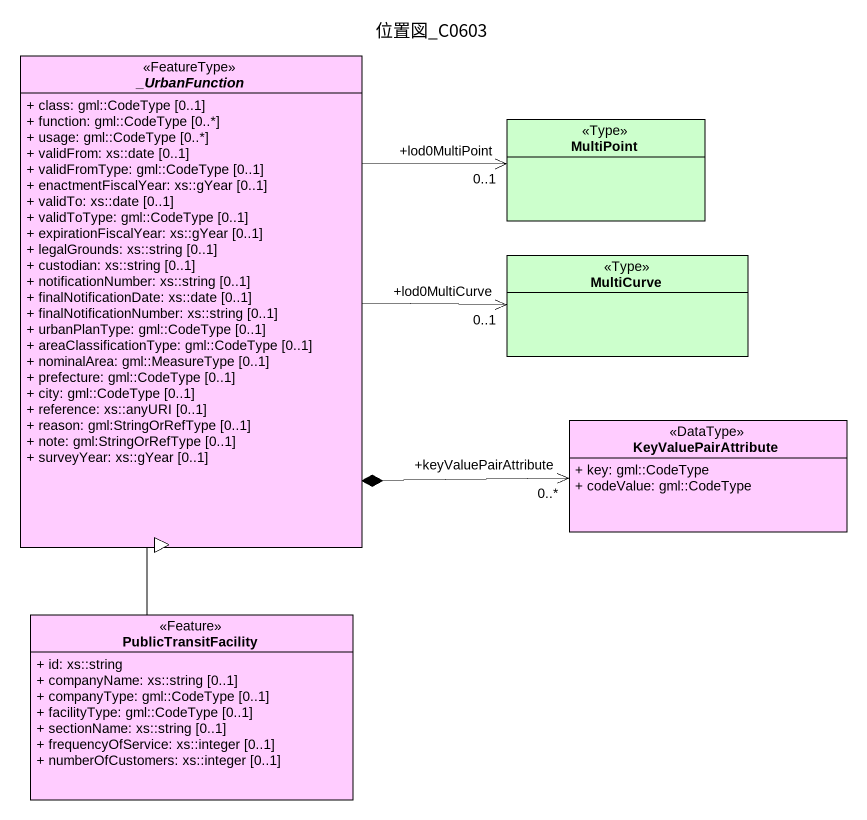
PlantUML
@startuml
title 位置図_C0603
hide circle
hide empty members
skinparam classAttributeIconSize 0
abstract class "_UrbanFunction" as UrbanFunction <<FeatureType>> #FFCCFF {
  + class: gml::CodeType [0..1]
  + function: gml::CodeType [0..*]
  + usage: gml::CodeType [0..*]
  + validFrom: xs::date [0..1]
  + validFromType: gml::CodeType [0..1]
  + enactmentFiscalYear: xs::gYear [0..1]
  + validTo: xs::date [0..1]
  + validToType: gml::CodeType [0..1]
  + expirationFiscalYear: xs::gYear [0..1]
  + legalGrounds: xs::string [0..1]
  + custodian: xs::string [0..1]
  + notificationNumber: xs::string [0..1]
  + finalNotificationDate: xs::date [0..1]
  + finalNotificationNumber: xs::string [0..1]
  + urbanPlanType: gml::CodeType [0..1]
  + areaClassificationType: gml::CodeType [0..1]
  + nominalArea: gml::MeasureType [0..1]
  + prefecture: gml::CodeType [0..1]
  + city: gml::CodeType [0..1]
  + reference: xs::anyURI [0..1]
  + reason: gml:StringOrRefType [0..1]
  + note: gml:StringOrRefType [0..1]
  + surveyYear: xs::gYear [0..1]
}
class MultiPoint <<Type>> #CCFFCC
class MultiCurve <<Type>> #CCFFCC
class KeyValuePairAttribute <<DataType>> #FFCCFF {
  + key: gml::CodeType
  + codeValue: gml::CodeType
}
class PublicTransitFacility <<Feature>> #FFCCFF {
  + id: xs::string
  + companyName: xs::string [0..1]
  + companyType: gml::CodeType [0..1]
  + facilityType: gml::CodeType [0..1]
  + sectionName: xs::string [0..1]
  + frequencyOfService: xs::integer [0..1]
  + numberOfCustomers: xs::integer [0..1]
}
MultiPoint "+lod0MultiPoint\n0..1" <-left- UrbanFunction
MultiCurve "+lod0MultiCurve\n0..1" <-left- UrbanFunction
KeyValuePairAttribute "+keyValuePairAttribute\n0..*" <-left-* UrbanFunction
PublicTransitFacility -up-|> UrbanFunction
@enduml
